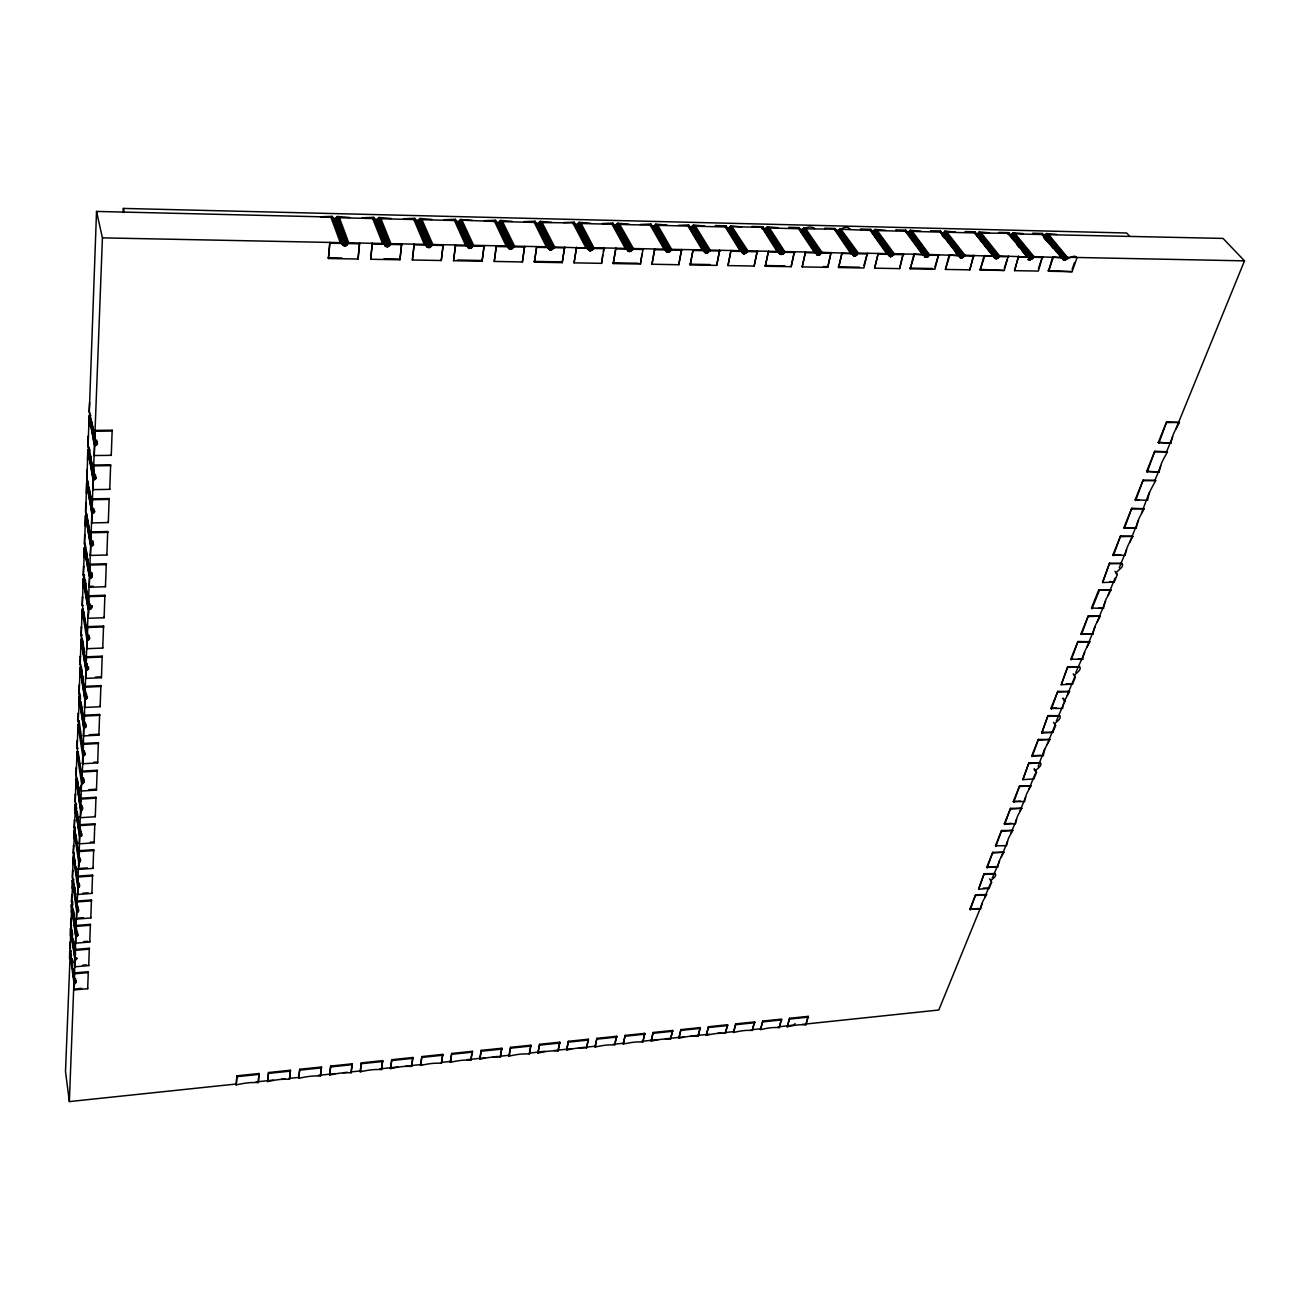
<?xml version="1.0" encoding="UTF-8"?>
<svg xmlns="http://www.w3.org/2000/svg" width="1310" height="1310" viewBox="0 0 1310 1310"><rect width="100%" height="100%" fill="white"/><g stroke="black" fill="none" stroke-linecap="round" stroke-linejoin="round"><path stroke-width="1.5" d="M472.337 220.44L460.547 219.441L472.877 246.051L469.832 248.441L467.719 247.181L455.307 219.31L444.123 219.752M512.243 221.39L500.567 220.407L513.52 246.869L510.474 249.244L508.411 247.983L495.393 220.276L484.356 220.719M492.707 1056.99L498.177 1056.417M281.519 1079.244L285.4 1078.834M71.28 951.044L69.676 951.617L69.561 959.035M74.637 983.302C79.222 980.715 69.839 978.03 74.293 972.921L88.278 971.709L87.688 988.722L73.786 989.967L74.637 983.302L69.79 948.62L70.019 942.021L70.134 942.872M71.657 928.053L70.511 928.348L70.396 935.897M71.919 906.258L70.773 925.335L75.538 960.017L77.29 958.396L75.047 957.053L70.625 925.286L70.871 918.556L70.986 919.423M72.525 904.326L71.362 904.621L71.248 912.3M72.803 882.088L71.641 901.526L76.455 936.257L78.223 934.62L75.964 933.244L71.477 901.509L71.722 894.632L71.853 895.5M73.884 879.845L72.246 880.418L72.115 888.229M77.175 901.935L91.569 900.838L91.438 899.954L77.044 901.051C72.377 906.356 82.137 909.304 77.388 912.038L72.361 877.241L72.607 870.249L72.738 871.101M73.737 855.643L73 863.683M78.338 887.312C83.136 884.528 73.262 881.499 77.994 876.128L92.535 875.064L91.896 893.42L77.454 894.517L78.338 887.312L73.245 852.499L73.507 845.359L73.622 846.211M75.227 830.262L74.031 830.573L73.9 838.662M79.108 851.565L93.796 850.55L93.665 849.666L78.977 850.681C74.162 856.118 84.167 859.262 79.304 862.078L74.162 827.265L74.424 819.962L74.539 820.83M76.651 804.274L74.965 804.88L74.817 813.117M75.079 801.507L75.358 794.057L75.489 794.924M76.537 778.566L75.767 787.048M81.318 810.055C86.296 807.107 76.029 803.767 80.974 798.199L95.974 797.266L95.286 816.736L80.401 817.702L81.318 810.055L76.029 775.209L76.308 767.611L76.438 768.479M78.092 751.596L76.864 751.891L76.733 760.439M79.091 724.266L77.863 724.561L77.699 733.273M80.63 696.036L78.862 696.658L78.698 705.517M81.678 667.527L79.894 668.149L79.73 677.188M85.396 687.193L101.05 686.489L100.903 685.621L85.265 686.325L85.085 695.495L87.557 697.264L85.592 699.163L80.025 664.399L80.319 656.146L80.45 656.981M81.597 638.936L80.778 648.237M86.935 663.564L87.868 669.688L86.722 669.918L81.073 635.186L81.384 626.753L81.515 627.588M83.3 608.953L82.006 609.265L81.842 618.648M84.397 578.529L83.103 578.84L82.939 588.403M89.064 609.428L91.078 607.431L88.54 605.498L88.72 595.772L104.898 595.264L104.096 617.747L88.048 618.304L89.064 609.428L83.251 574.828L83.562 566.002L83.709 566.837M90.914 577.939L92.306 576.122L89.735 574.124L89.931 564.201L106.29 563.758L105.455 586.733L89.244 587.24L89.588 578.25L90.914 577.939L85.543 547.416L84.233 547.727L84.053 557.487M87.262 515.256L85.363 515.911L85.183 525.883M88.458 482.719L86.542 483.374L86.362 493.542M92.224 509.197L92.437 498.848L109.156 498.553L108.304 522.559L91.7 522.919L92.06 513.504L94.86 511.293L92.224 509.197L86.689 479.083L87.033 469.635L87.18 470.454M89.669 449.412L87.737 450.067L87.557 460.449M93.518 475.579L93.731 465.017L110.646 464.788L109.762 489.35L92.977 489.629L93.354 480L96.17 477.741L93.518 475.579L87.901 445.678L88.245 436.017L88.409 436.836M90.93 415.319L88.965 415.99L88.769 426.585M94.844 441.159L95.057 430.368L112.169 430.22L111.268 455.34L94.287 455.536L94.664 445.678L97.529 443.386L94.844 441.159L89.129 411.504L89.637 402.416M78.043 887.345L76.799 907.208L77.732 907.208L76.799 907.208L72.508 877.241L73.229 857.477L74.146 857.329L73.229 857.477M74.031 830.573L78.698 862.176L77.748 882.4L73.409 852.482L74.605 832.259M75.538 806.583L74.31 827.216L78.731 857.084L79.664 857.117M80.221 827.936L81.384 835.993L80.303 836.337L75.243 801.442L75.996 780.449L76.962 780.301M76.864 751.891L81.547 783.38L80.729 804.88L76.193 775.143L76.962 753.692L77.929 753.545L76.962 753.692M81.859 779.777L82.022 771.115L97.169 770.247L96.465 790.094L81.416 791.011C75.603 786.802 89.195 780.629 81.859 779.777L77.159 748.272L77.961 726.379M81.76 777.943L83.414 755.788L78.158 720.86L79.452 698.443M80.188 664.236L81.04 640.901L82.055 640.754L81.04 640.901L85.887 670.18L84.986 693.612L85.985 693.661L84.986 693.612L80.696 664.236M82.104 611.148L83.136 611.017L82.104 611.148L81.253 635.006L86.1 664.252L87.131 664.301L86.1 664.252L87.017 640.295L82.006 609.265M85.478 517.859L84.561 543.355L89.637 572.159L90.619 546.532L86.002 517.827M86.656 485.339L85.707 511.424L90.865 540.048L91.864 513.831L87.18 485.306M89.637 417.972L94.451 446.055L93.403 473.549L88.097 445.318L89.08 418.005L90.177 417.874M96.072 445.351L89.326 411.094L96.531 211.434L330.84 217.034L340.502 243.152M524.115 221.668L534.988 221.226L548.906 249.293L550.609 250.03L553.655 247.672L540.097 221.357L551.641 222.34M235.8 1084.058L69.364 1101.579L73.884 983.335M75.882 931.508L76.799 931.525L75.882 931.508L76.619 912.104L77.994 911.809L73.262 879.239M79.713 831.244L80.663 831.277L79.713 831.244L80.516 810.202L76.488 780.383M87.262 634.236L88.196 609.74L83.201 580.739L82.334 605.122L87.361 636.169L89.882 638.035L87.213 640.099L86.886 648.696L102.753 648.057L103.539 626.049L87.541 626.639L87.361 636.169M89.391 578.496L88.425 603.55L83.431 574.582L84.331 549.66L89.915 578.463M88.392 452.032L93.141 480.344L92.126 507.183L86.886 478.74L87.852 452.065L88.933 451.934M94.729 439.096L102.426 237.863L96.531 211.434M75.047 957.053L75.194 949.439L89.309 948.26L88.72 965.601L74.686 966.813L74.932 960.115L70.511 928.348M75.964 933.244L76.111 925.482L90.374 924.336L89.751 942.021L75.587 943.184L75.849 936.372L71.362 904.621M91.438 899.954L90.816 917.966L76.504 919.096L76.782 912.137L72.246 880.418M93.665 849.666L93.01 868.383L78.42 869.431L79.484 862.046L78.534 862.193M79.206 857.084L79.517 836.468C86.231 834.601 74.899 829.738 79.959 824.71L94.811 823.744L94.14 842.821L79.402 843.82L79.681 836.435L74.965 804.88M83.414 755.788C88.507 752.742 77.961 749.173 83.07 743.458L98.381 742.639L97.677 762.895L82.465 763.763L82.776 755.886L77.863 724.561M79.419 685.752L79.288 684.901L78.993 692.99L84.495 727.787C89.653 724.676 78.96 720.991 84.151 715.194L99.626 714.441L98.905 735.123L83.529 735.925L83.84 727.869L78.862 696.658M100.903 685.621L100.149 706.729L84.626 707.482L84.937 699.262L79.894 668.149M86.394 663.892C85.117 674.732 92.273 666.79 86.214 666.151L86.394 656.818L102.196 656.163L101.443 677.712L85.739 678.4L86.067 670L80.942 639.034M90.816 546.254L93.567 544.076L90.963 542.045L91.176 531.909L107.698 531.533L106.863 555.014L90.456 555.44L90.816 546.254L85.363 515.911M534.988 221.226L548.906 249.293M123.173 212.498L123.353 208.421L1126.698 233L1129.367 235.98M761.814 228.726L761.863 227.367L732.421 226.663L732.077 227.58M573.059 223.797L573.109 222.847L541.718 222.585M590.564 223.273L579.135 222.291L593.283 248.458L590.253 250.816L588.272 249.571L574.091 222.176L563.365 222.618M372.466 218.541L339.126 217.738M586.34 248.556L573.043 223.322M574.091 222.176L588.272 249.571M382.782 244.004L372.482 218.033M343.253 1072.743L347.314 1072.301M629.029 224.19L617.714 223.224L614.734 225.516L612.72 223.093L602.158 223.535M413.583 219.523L380.653 218.737M424.522 244.839L413.616 219.032M579.184 1047.885L596.181 1046.101M667.019 225.091L655.819 224.141L671.113 250.03L668.084 252.339L666.479 251.618L650.89 224.026L640.475 224.469M454.193 220.489L421.673 219.703M465.738 245.658L454.226 219.998M704.551 225.991L693.481 225.042L690.517 227.318L688.601 224.927L678.318 225.369M494.296 221.439L462.299 220.195L462.004 221.161M688.601 224.927L704.715 252.371L707.596 252.797L709.316 250.783L693.481 225.042M506.446 246.477L494.345 220.964M741.394 251.405L725.871 225.828L715.293 225.566L715.735 226.27M533.923 222.389L502.188 221.636M725.871 225.828L742.475 253.108L744.047 253.829L747.06 251.536L730.685 225.942L741.657 226.892M236.946 1075.821L236.209 1084.893C244.708 1083.043 249.784 1082.289 258.25 1082.568L259.069 1073.512L236.946 1075.821L236.209 1084.893M328.433 258.512L329.858 242.432L328.433 258.512L358.056 259.036L359.611 243.038M546.63 247.279L533.972 221.914M761.765 228.284L761.863 227.367L777.632 252.371L777.747 251.454L747.912 250.849L732.274 227.121M778.304 227.76L767.447 226.827L764.5 229.07L762.698 226.712L752.251 226.466L752.693 227.154M762.698 226.712L779.794 253.845L782.61 254.271L784.346 252.29L767.447 226.827M259.069 1073.512L258.25 1082.568M359.382 244.937L358.056 259.036M690.943 1036.112L709.414 1034.179M268.501 1072.53L267.649 1081.569C276.099 1079.735 281.11 1078.981 289.494 1079.276L290.394 1070.254L268.501 1072.53L267.649 1081.569M370.681 259.265L372.286 243.283L370.681 259.265L399.927 259.773L401.662 243.889L399.927 259.773M586.323 248.081L554.67 246.968L541.832 222.094M789.226 228.022L788.751 227.334L799.084 227.58L799.1 228.742M611.704 224.256L580.756 223.502M289.494 1079.276L290.394 1070.254M721.679 1032.886L718.338 1032.738M625.541 248.867L611.77 223.781M298.615 1077.442L299.744 1069.271L321.441 1067.011L320.442 1076.001C312.124 1075.707 307.179 1076.476 298.795 1078.294L298.615 1077.442L289.15 1078.425M298.795 1078.294L299.744 1069.271M412.388 260.002L414.173 244.135L412.388 260.002L441.274 260.51L443.173 244.724L441.274 260.51M649.907 225.156L619.319 224.436M850.976 253.845L834.29 229.103L805.372 228.873M321.441 1067.011L320.442 1076.001M664.268 249.637L649.973 224.681M871.199 231.297L870.61 229.315L860.506 229.07L861.014 229.741M330.693 1066.062L329.661 1075.035C337.996 1073.234 342.86 1072.464 351.096 1072.775L352.194 1063.818L330.693 1066.062L329.661 1075.035M453.571 260.723L455.52 244.97L453.571 260.723L482.096 261.23L484.16 245.543M687.652 226.057L657.423 225.336M352.194 1063.818L351.096 1072.775M482.096 261.23L483.865 247.41M905.93 231.755L907.961 232.394L910.286 230.265L929.117 255.188L927.955 256.776L925.073 257.071L905.75 230.151L895.762 229.921L896.269 230.593M702.52 250.406L687.717 225.598M361.363 1062.869L360.234 1071.809C368.503 1070.024 373.317 1069.255 381.472 1069.566L382.667 1060.641L361.363 1062.869L360.234 1071.809M494.247 261.443L496.359 245.789L494.247 261.443L522.412 261.951L524.639 246.362M724.938 226.957L695.07 226.237M382.667 1060.641L381.472 1069.566M524.311 248.212L522.412 261.951M940.646 232.59L940.482 230.986L930.624 230.756L931.132 231.428M740.314 251.176L725.019 226.483M391.755 1059.692L390.544 1068.616C398.748 1066.848 403.496 1066.078 411.586 1066.389L412.863 1057.497L391.755 1059.692L390.544 1068.616M534.414 262.164L536.691 246.607L534.414 262.164L562.236 262.655L564.61 247.164L562.236 262.655M941.006 232.951L943.249 233L944.969 231.1L964.258 255.892L961.278 258.103L959.706 255.794L949.193 254.91L945.411 269.434L969.793 269.86L973.658 255.401L969.793 269.86M965.601 232.247L965.077 231.575L974.82 231.821L978.406 237.028M412.863 1057.497L411.586 1066.389M348.918 243.316L339.208 217.247M421.869 1056.564L420.559 1065.456C428.714 1063.704 433.397 1062.918 441.404 1063.245L442.78 1054.386L421.869 1056.564L420.559 1065.456M574.075 262.851L576.515 247.394L574.075 262.851L601.568 263.343L604.09 247.95L603.353 251.618M798.199 228.71L769.035 228.006M975.311 233.769L977.538 233.819L979.258 231.919L998.99 256.58L998.318 257.693L996.615 258.709L994.634 258.086L994.503 256.498L974.82 231.821M1007.963 234.146L1008.127 233.278L980.813 233.065M999.677 233.065L999.137 232.394L1008.765 232.64L1008.7 233.737M442.78 1054.386L441.404 1063.245M602.633 255.286L601.568 263.343M814.558 252.666L798.281 228.251M391.101 244.168L380.752 218.246M451.704 1053.453L450.296 1062.312C458.402 1060.576 463.019 1059.79 470.961 1060.134L472.419 1051.291L451.704 1053.453L450.296 1062.312M613.26 263.556L615.847 248.196L613.26 263.556L640.41 264.031L643.095 248.736M1008.765 232.64L1028.89 257.186L1029.005 258.774L1030.954 259.38L1032.657 258.381L1033.328 257.268L1013.154 232.738L1011.435 234.621L1009.24 234.572M1042.449 235.014L1042.334 233.442L1032.804 233.213L1033.361 233.884M471.06 1057.71L472.419 1051.291M641.933 254.206L640.41 264.031M851.009 253.387L821.976 252.339L805.519 228.415M481.261 1050.374L479.787 1059.2C487.828 1057.481 492.38 1056.695 500.256 1057.039L501.796 1048.246L481.261 1050.374L479.787 1059.2M651.971 264.243L654.689 248.982L651.971 264.243L678.776 264.718L681.609 249.522L678.776 264.718M869.758 230.413L841.429 229.283L841.069 230.183M1062.869 257.857C1062.263 264.718 1075.035 251.618 1076.869 258.135L1072.088 271.678L1048.524 271.252L1052.65 256.989L1062.869 257.857L1042.334 233.442M462.184 220.669L473.843 245.822M887.05 254.107L869.856 229.954M501.796 1048.246L500.256 1057.039M510.556 1047.329L509 1056.122C516.992 1054.419 521.478 1053.633 529.289 1053.977L530.91 1045.216L510.556 1047.329L509 1056.122M690.206 264.915L693.072 249.752L690.206 264.915L716.701 265.39L719.665 250.275L716.701 265.39M904.932 231.248L876.767 230.576M922.649 254.828L905.03 230.806M530.91 1045.216L529.289 1053.977M939.679 232.083L911.842 231.411M539.589 1044.299L537.935 1053.076C545.877 1051.39 550.315 1050.587 558.06 1050.947L559.763 1042.203L539.589 1044.299L537.935 1053.076M727.983 265.586L730.996 250.505L727.983 265.586L754.151 266.045L757.262 251.045L754.151 266.045M559.763 1042.203L558.06 1050.947M568.36 1041.303L566.64 1050.047C574.517 1048.377 578.889 1047.574 586.569 1047.951L588.354 1039.223L568.36 1041.303L566.64 1050.047M765.302 266.241L768.446 251.258L765.302 266.241L791.158 266.7L794.4 251.782M974.051 232.902L946.524 232.247M320.344 216.789L332.036 216.346L334.476 218.885L337.472 216.477L349.655 217.493M992.62 256.236L964.946 255.221L946.688 231.804M588.354 1039.223L586.569 1047.951M793.942 253.567L791.158 266.7M332.052 216.985L342.516 244.692L345.496 245.92L347.821 243.545L337.472 216.477M1008.012 233.72L1030.299 259.855L1017.231 244.02M596.885 1038.339L595.067 1047.05C602.911 1045.396 607.218 1044.594 614.816 1044.971L616.683 1036.275L596.885 1038.339L595.067 1047.05M802.178 266.896L805.47 252.011L802.178 266.896L827.74 267.355L831.113 252.519M594.134 248.245L580.87 223.027M362.133 217.787L373.645 217.345L376.019 219.867L379.016 217.476L391.051 218.492M1027.007 256.924L999.645 255.925L980.977 232.623M615.078 1042.187L616.683 1036.275M827.74 267.355L830.622 254.287M1041.597 234.523L1014.71 233.868M373.645 217.345L384.78 245.527L387.711 246.755L390.036 244.397L379.016 217.476M390.92 244.659L391.199 243.676L424.555 244.348M625.148 1035.408L623.249 1044.07C631.043 1042.433 635.301 1041.63 642.833 1042.007L644.782 1033.361L625.148 1035.408L623.249 1044.07M838.629 267.535L842.035 252.748L838.629 267.535L863.879 267.993L867.384 253.256L863.879 265.521M403.382 218.786L414.73 218.328L417.038 220.833L420.035 218.459L431.956 219.458M1060.985 257.595L1033.95 256.613L1014.89 233.426M644.782 1033.361L642.833 1042.007M653.15 1032.476L651.185 1041.122C658.93 1039.501 663.122 1038.699 670.589 1039.076L672.62 1030.462L653.15 1032.476L651.185 1041.122M414.91 219.556L426.52 246.362L429.385 247.574L431.727 245.232L420.035 218.459M874.638 268.173L878.175 253.469L874.638 268.173L899.593 268.615L903.229 253.976M671.883 249.801L657.554 224.878M455.471 220.538L458.254 221.734L460.547 219.441M672.62 1030.462L670.589 1039.076M902.705 255.712L899.593 268.615M680.922 1029.594L678.875 1038.208C686.571 1036.587 690.714 1035.784 698.115 1036.177L700.211 1027.58L680.922 1029.594L678.875 1038.208M938.648 254.697L934.898 269.238L910.237 268.812L913.889 254.189L924.516 255.09L925.073 257.071M910.237 268.812L914.413 254.893M495.54 221.488L498.258 222.684L500.567 220.407M700.211 1027.58L698.115 1036.177M934.898 266.814L938.107 256.416M708.448 1026.729L706.319 1035.309C713.966 1033.721 718.044 1032.902 725.396 1033.312L727.558 1024.731L708.448 1026.729L706.319 1035.309M945.411 269.434L949.734 255.597M535.119 222.438L537.788 223.617L540.097 221.357M727.558 1024.731L725.396 1033.312M735.729 1023.88L733.534 1032.444C741.133 1030.855 745.161 1030.037 752.431 1030.446L754.675 1021.915L735.729 1023.88L733.534 1032.444M1008.258 256.089L1004.279 270.466L980.175 270.04L984.072 255.597L994.503 256.498M980.175 270.04L984.629 256.302M785.017 252.06L769.183 227.547M574.517 223.863L576.826 224.534L579.135 222.291M752.742 1027.728L754.675 1021.915M1004.295 268.075L1007.128 259.511M762.764 1021.079L760.504 1029.594C768.053 1028.022 772.032 1027.204 779.253 1027.629L781.562 1019.115L762.764 1021.079L760.504 1029.594M1014.546 270.662L1018.558 256.302L1014.546 270.662L1038.371 271.072L1042.465 256.776L1038.388 268.681M544.96 1051.242L529.486 1053.125M593.954 248.703L594.265 247.754L625.607 248.392M841.282 229.725L858.345 253.076L887.148 253.649M780.891 1021.047L779.253 1027.629M789.57 1018.279L787.245 1026.778C794.761 1025.222 798.674 1024.404 805.83 1024.829L808.204 1016.347L789.57 1018.279L787.245 1026.778M1048.524 271.252L1053.224 257.677M616.257 248.916L627.375 249.146L629.406 251.585L632.435 249.244L617.714 223.224M808.204 1016.347L805.83 1024.829M1072.104 269.303L1074.495 262.54M651.267 225.697L653.51 226.352L655.819 224.141M929.658 254.959L912.006 230.969M726.591 227.858L728.999 227.924L730.685 225.942M784.805 252.519L785.165 251.602L814.656 252.191M803.783 227.694L821.19 253.026L819.454 254.992L817.063 254.959L799.739 229.594C804.52 229.528 807.959 225.156 814.067 227.94L814.542 228.628M969.76 909.287L975.622 894.763L986.61 894.583C982.926 901.1 981.714 902.524 980.682 909.091L969.76 909.287L978.521 908.501M991.621 882.334C987.593 880.549 998.089 877.209 995.191 873.573L984.137 873.704L978.586 889.228L989.165 888.327L991.621 882.334L989.607 878.781M992.783 852.302L986.708 867.318L997.794 867.187C998.875 860.424 1000.152 858.869 1003.935 852.188L992.783 852.302L987.134 868.072M1001.577 830.507L995.404 845.801L1006.571 845.687C1007.685 838.826 1008.978 837.205 1012.81 830.425L1001.577 830.507L995.829 846.538M1004.246 823.892L1010.534 808.335L1021.849 808.286C1017.985 815.148 1016.642 816.85 1015.512 823.826L1004.246 823.892L1011.467 823.351M1013.252 801.605L1019.655 785.771L1031.052 785.754C1027.122 792.714 1025.763 794.499 1024.6 801.573L1013.252 801.605L1020.523 801.081M1036.521 772.392C1032.395 770.28 1043.448 766.808 1040.418 762.813L1028.923 762.797L1022.864 779.663L1033.852 778.91L1036.521 772.392L1034.474 769.085M1031.74 755.837L1038.371 739.413L1049.949 739.479C1045.92 746.618 1044.496 748.567 1043.268 755.854L1031.74 755.837L1040.959 755.248M1055.614 725.609C1051.455 723.366 1062.754 719.845 1059.659 715.702L1047.984 715.604L1041.712 733.06L1052.847 732.388L1055.614 725.609L1053.502 722.334M1050.915 708.383L1057.792 691.352L1069.549 691.483C1065.62 699.131 1063.72 700.67 1062.606 708.481L1050.915 708.383L1056.515 708.071M1075.412 677.123C1071.22 674.732 1082.764 671.129 1079.62 666.823L1067.765 666.659L1061.247 684.737L1072.546 684.131L1075.412 677.123L1073.234 673.848M1077.917 641.507L1070.794 659.159L1082.682 659.339C1083.861 651.283 1085.826 649.563 1089.871 641.703L1077.917 641.507L1071.285 659.896M1081.012 633.86L1088.283 615.864L1100.334 616.109C1096.224 624.084 1094.21 625.902 1092.998 634.073L1081.012 633.86L1092.998 634.073M1098.828 589.729L1091.427 608.069L1103.511 608.348C1104.772 600.029 1106.803 598.113 1110.978 590.024L1098.828 589.729L1110.978 590.024M1117.299 574.533C1112.436 572.29 1125.863 567.541 1121.835 563.447L1109.586 563.103L1102.562 582.524L1114.221 582.115L1117.299 574.533L1114.974 571.324M1112.861 555.014L1120.558 535.954L1132.904 536.347C1128.598 544.665 1126.485 546.794 1125.143 555.375L1112.861 555.014L1120.689 554.769M1123.882 527.701L1131.742 508.28L1144.187 508.706C1139.815 517.155 1137.669 519.399 1136.261 528.11L1123.882 527.701L1136.261 528.11M1135.131 499.863L1143.139 480.033L1155.698 480.524C1151.244 489.105 1149.066 491.463 1147.609 500.322L1135.131 499.863L1139.111 499.781M1146.61 471.453L1154.781 451.246L1167.439 451.786C1162.903 460.481 1160.693 462.954 1159.186 471.96L1146.61 471.453L1159.186 471.96M1158.302 442.485L1166.637 421.853L1179.409 422.459C1174.808 431.285 1172.565 433.888 1171.009 443.042L1158.302 442.485L1171.009 443.042M970.17 910.024L975.622 894.763M978.586 889.228L984.137 873.704M1004.688 824.645L1010.534 808.335M1013.694 802.342L1019.655 785.771M1022.864 779.663L1028.923 762.797M1032.198 756.574L1038.371 739.413M1041.712 733.06L1047.984 715.604M1051.39 709.119L1057.792 691.352M1061.247 684.737L1067.765 666.659M1081.503 634.58L1088.283 615.864M1091.934 608.806L1099.352 590.45M1102.562 582.524L1109.586 563.103M1113.385 555.735L1120.558 535.954M1124.422 528.421L1131.742 508.28M1135.672 500.567L1143.139 480.033M1147.167 472.157L1154.781 451.246M1158.875 443.189L1166.637 421.853M1048.213 234.67L1223.049 238.42L1244.5 260.854L1175.823 429.14M982.385 903.196L938.795 1010.01L802.178 1024.404M984.776 897.317L990.18 884.086M999.546 861.112L992.26 878.158M1001.298 856.822L1007.652 841.249M1010.862 833.406L1016.609 819.323M1019.868 811.332L1025.714 796.988M1029.038 788.866L1035.146 773.883M1038.191 766.416L1044.496 749.255M1047.099 744.62L1054.796 725.724M1063.884 703.454L1056.368 720.991M1067.208 695.332L1074.577 677.254M1075.821 672.423L1084.745 652.347M1086.792 647.304L1095.094 626.966M1097.19 621.841L1105.656 601.11M1107.785 595.886L1114.974 578.283M1119.264 567.754L1126.682 549.578M1129.58 542.455L1138.537 520.496M1141.518 513.225L1149.214 492.494M1155.109 479.902L1160.84 465.852M1166.833 451.148L1172.696 436.819M839.694 228.562L857.591 253.747L856.445 255.368L853.498 255.663L835.059 229.594C839.219 232.852 844.033 223.944 849.862 228.808L850.354 229.496M1067.683 257.743L1048.393 234.244M871.69 231.526L875.195 229.414L885.74 230.331M878.683 254.173L888.917 254.386L890.571 256.711L893.567 254.468L875.195 229.414M793.663 1025.059L778.042 1026.942M1063.753 260.035L1043.218 235.603L1046.674 233.54L1056.712 234.441M91.438 608.429L92.24 605.728L91.078 608.741M794.253 1024.305L795.121 1023.667M81.482 810.038L80.516 810.202L81.957 809.908M86.902 670.032L85.887 670.18L87.393 669.885M88.065 640.148L87.017 640.295L88.556 640M77.552 911.956L76.619 912.104M75.702 959.903L74.785 960.05L74.523 978.685M80.467 836.304L79.517 836.468L75.063 806.649M83.578 755.837L83.087 755.919M80.991 669.868L79.992 670L79.157 692.843L83.889 722.318L84.872 722.367M70.216 953.238L65.5 1071.531L69.364 1101.579M75.243 960.001L70.609 930.034L71.51 929.887L70.609 930.034L70.38 948.653M1030.299 259.855L1027.826 259.462L1029.84 259.937M256.007 1081.929L273.348 1080.095M318.199 1075.379L335.229 1073.578M351.375 1071.875L361.527 1070.81M379.736 1068.894L397.847 1066.979M405.723 1066.16L421.804 1064.457M441.65 1062.377L451.524 1061.329M467.031 1059.692L485.027 1057.809M500.469 1056.171L510.163 1055.156M554.195 1050.522L571.7 1048.671M613.113 1044.316L624.346 1043.137M641.622 1041.319L657.833 1039.6M665.382 1038.814L683.722 1036.881M724.201 1032.624L734.058 1031.576M751.236 1029.775L761.012 1028.743M237.126 1076.673L259.249 1074.364M268.681 1073.381L290.591 1071.105M299.941 1070.123L321.638 1067.863M330.906 1066.897L352.406 1064.653M361.576 1063.704L382.897 1061.477M391.985 1060.527L413.092 1058.333M422.098 1057.399L443.026 1055.205M451.95 1054.288L472.664 1052.126M481.507 1051.193L502.058 1049.064M510.818 1048.147L531.172 1046.019M539.867 1045.118L560.041 1043.006M568.638 1042.121L588.632 1040.025M597.163 1039.141L616.977 1037.078M625.443 1036.194L645.077 1034.147M653.461 1033.279L672.931 1031.248M681.233 1030.38L700.523 1028.366M708.759 1027.515L727.885 1025.517M736.056 1024.666L755.018 1022.684M763.108 1021.849L781.906 1019.884M789.914 1019.049L808.548 1017.1M80.483 669.95L84.757 699.393L84.38 722.318M75.653 988.903L81.613 988.379M74.408 973.805L88.409 972.593L88.278 971.709M976.048 895.5L986.61 894.583M82.579 965.224L86.575 964.88M983.45 888.033L989.165 888.327M75.309 950.323L89.44 949.144L89.309 948.26M984.547 874.458L995.191 873.573M83.562 941.628L87.606 941.301M988.493 867.187L995.6 866.598M76.226 926.366L90.505 925.22L90.374 924.336M993.209 853.039L1003.935 852.188M78.174 918.064L83.529 917.639M1002.019 831.244L1012.81 830.425M82.743 893.224L88.163 892.814M80.106 868.415L87.41 867.891M78.125 877.012L92.683 875.948L92.535 875.064M1010.976 809.072L1021.849 808.286M90.324 842.199L94.009 841.937L94.14 842.821M1020.097 786.508L1031.052 785.754M80.09 825.595L94.942 824.612L94.811 823.744M1029.382 763.533L1040.418 762.813M81.105 799.067L96.121 798.15L95.974 797.266M1038.83 740.15L1049.949 739.479M88.802 789.684L96.334 789.226L96.465 790.094M1043.104 732.208L1052.847 732.388M93.731 762.24L97.529 762.027L97.677 762.895M82.153 771.999L97.317 771.115L97.169 770.247M1048.458 716.341L1059.659 715.702M83.218 744.342L98.528 743.507L98.381 742.639M1058.267 692.089L1069.549 691.483M89.162 734.746L98.758 734.239L98.905 735.123M1066.406 683.705L1072.546 684.131M84.298 716.079L99.773 715.309L99.626 714.441M1068.256 667.396L1079.62 666.823M1078.392 658.799L1082.682 659.339M1078.425 642.227L1089.871 641.703M95.401 677.106L101.296 676.844L101.443 677.712M1099.139 607.774L1103.511 608.348M86.542 657.669L102.36 657.03L102.196 656.163M1088.79 616.584L1100.334 616.109M87.688 627.49L103.686 626.917L103.539 626.049M1109.816 581.525L1114.221 582.115M88.883 596.639L105.046 596.115L104.898 595.264M1110.11 563.824L1121.835 563.447M71.641 901.526L72.541 901.542L71.477 901.509M93.141 586.258L89.08 586.372L89.244 587.24M90.079 565.052L106.438 564.61L106.29 563.758M1121.082 536.674L1132.904 536.347M91.323 532.761L107.862 532.384L107.698 531.533M1132.282 508.984L1144.187 508.706M73.409 852.482L75.456 863.356M92.601 499.7L109.32 499.388L109.156 498.553M1143.696 480.754L1155.698 480.524M75.243 827.249L74.162 827.265M75.243 801.442L76.75 808.516M93.894 465.852L110.81 465.623M1155.338 451.95L1167.439 451.786M95.221 431.186L112.349 431.055L112.169 430.22M1167.21 422.557L1179.409 422.459M77.159 748.272L78.125 748.321L76.995 748.37L77.274 740.625L77.405 741.476M83.3 750.433L83.66 728L78.96 698.492M78.158 720.86L79.124 720.893L77.978 720.975L78.272 713.049L78.404 713.901M70.625 925.286L71.673 925.335M81.76 635.006L82.252 635.055M328.155 257.743L341.976 257.988M384.026 258.741L399.615 259.02M457.305 260.051L481.752 260.477M534.038 261.41L561.859 261.902M612.867 262.819L638.052 263.261M689.78 264.194L710.135 264.555M764.843 265.521L784.723 265.881M823.319 266.569L827.249 266.634M838.138 266.831L859.491 267.207M909.713 268.108L932.474 268.517M979.634 269.352L1004.279 270.466M1047.967 270.564L1072.088 271.678M102.426 237.863L340.518 242.645M349.017 242.825L382.798 243.496M465.77 245.166L432.84 244.511L421.771 219.228M473.958 245.33L506.479 245.985M546.679 246.804L514.568 246.149L502.303 221.144M664.334 249.162L633.385 248.54L619.45 223.961M672.03 249.326L702.602 249.932M740.396 250.701L710.2 250.095L695.217 225.778M922.748 254.369L894.304 253.796L876.93 230.134M929.822 254.517L957.839 255.532L955.416 252.404M1067.863 257.284L1244.5 260.854M330.136 243.202L342.287 243.447L342.516 244.692M347.821 243.545L359.906 243.791M372.58 244.053L384.583 244.282M390.036 244.397L401.973 244.643M414.484 244.888L426.323 245.117L426.52 246.362M431.727 245.232L443.5 245.461M455.864 245.707L467.555 245.952L467.719 247.181M472.877 246.051L484.503 246.28M496.719 246.526L508.264 246.755L508.411 247.983M513.52 246.869L524.999 247.099M537.051 247.344L548.464 247.574M553.655 247.672L565.003 247.901M576.891 248.13L588.157 248.36M593.283 248.458L604.5 248.687M632.435 249.244L643.505 249.473M655.115 249.702L666.102 249.915L666.479 251.618M671.113 250.03L682.051 250.243M693.514 250.472L704.371 250.685M709.316 250.783L720.107 250.996M731.438 251.225L742.164 251.438M747.06 251.536L757.72 251.749M768.921 251.978L779.515 252.191M784.346 252.29L794.892 252.502M805.945 252.715L816.425 252.928L817.063 254.959M821.19 253.026L831.604 253.239M842.526 253.452L852.875 253.665L853.498 255.663M857.591 253.747L867.891 253.96M893.567 254.468L903.736 254.68M929.117 255.188L939.172 255.385M964.258 255.892L974.198 256.089M998.99 256.58L1008.815 256.776M1019.131 256.989L1028.89 257.186M1033.328 257.268L1043.038 257.464M83.955 574.599L89.211 605.548M73.245 852.499L74.326 852.499M910.286 230.265L920.717 231.182M944.969 231.1L955.301 232.001M979.258 231.919L989.492 232.82M1013.154 232.738L1023.29 233.638M83.251 574.828L84.528 575.057M86.689 479.083L89.604 491.184M72.623 901.624L72.656 905.505M79.206 721.155L84.02 755.575M83.414 605.564L82.153 605.351L82.465 596.721L82.595 597.557M1046.674 233.54L1067.257 257.955M1046.412 234.113L1066.995 258.529M1046.002 234.637L1066.586 259.052M1045.511 235.079L1066.078 259.495M1044.938 235.423L1065.505 259.839M1044.348 235.62L1064.899 260.051M1042.22 234.015L1064.293 260.117M1041.728 234.081L1063.311 259.806M1044.185 237.601L1053.24 248.36M1044.119 238.027L1046.706 241.106M1012.892 233.311L1033.05 257.841M1012.499 233.835L1032.657 258.381M1011.991 234.277L1032.149 258.823M1011.435 234.621L1031.56 259.183M1010.829 234.834L1030.954 259.38M1010.239 234.899L1030.348 259.445M1010.943 236.34L1014.726 240.942M1016.871 244.544L1019.409 247.639M1021.947 250.734L1025.73 255.368M978.996 232.492L998.728 257.169M978.603 233.033L998.318 257.693M978.112 233.475L997.811 258.152M977.538 233.819L997.237 258.496M976.933 234.031L996.615 258.709M976.327 234.097L996.009 258.774M980.862 240.107L994.388 257.071M974.771 232.934L995.453 258.692M974.165 232.46L994.634 258.086M944.706 231.673L963.996 256.465M944.313 232.214L963.603 257.006M943.822 232.656L963.096 257.464M943.249 233L962.506 257.808M942.643 233.213L961.884 258.037M940.482 230.986L961.278 258.103M940.383 231.575L959.608 256.383M942.676 234.736L960.705 258.005M939.794 231.641L960.23 257.775M942.103 235.21L944.526 238.338M910.024 230.838L928.856 255.777M909.648 231.379L928.462 256.318M909.14 231.837L927.955 256.776M908.567 232.181L927.365 257.12M907.961 232.394L926.743 257.333M905.75 230.151L926.137 257.399M905.652 230.74L925.564 257.317M874.949 230.003L893.305 255.057M874.572 230.544L892.912 255.614M874.065 231.002L892.405 256.072M873.492 231.346L891.815 256.433M872.869 231.559L891.193 256.645M870.61 229.315L890.571 256.711M870.511 229.889L889.998 256.613M871.74 232.017L889.49 256.383M839.464 229.152L857.346 254.353M839.071 229.692L856.953 254.893M838.58 230.151L856.445 255.368M837.991 230.511L855.856 255.712M837.368 230.724L855.217 255.941M854.595 256.007L835.059 228.448L824.841 228.202L825.333 228.89M834.978 229.037L854.005 255.909M803.554 228.284L820.944 253.616M803.177 228.841L820.551 254.173M802.67 229.299L820.044 254.648M802.097 229.659L819.454 254.992M801.458 229.872L818.816 255.221M799.084 227.58L818.177 255.286M800.099 229.758L817.587 255.188M767.218 227.416L784.1 252.879M766.841 227.973L783.724 253.436M766.35 228.431L783.216 253.911M765.76 228.791L782.61 254.271M765.138 229.004L781.972 254.5M764.5 229.07L781.333 254.566M763.894 228.972L780.727 254.468M762.633 227.301L780.203 254.222M762.731 227.874L779.794 253.845M1063.278 698.312L1065.423 701.587M1062.836 698.279L1064.981 701.554M730.456 226.532L746.815 252.142M730.079 227.089L746.438 252.699M729.588 227.563L745.93 253.174M728.999 227.924L745.341 253.534M728.36 228.136L744.686 253.763M727.721 228.202L744.047 253.829M725.806 226.434L743.425 253.731M725.92 226.99L742.901 253.485M1034.032 769.068L1036.079 772.36M693.252 225.648L709.087 251.389M692.875 226.204L708.71 251.962M692.384 226.679L708.202 252.437M691.795 227.039L707.596 252.797M691.156 227.252L706.958 253.026M690.517 227.318L706.286 253.092M689.895 227.219L705.681 252.994M688.552 225.533L705.14 252.748M688.667 226.106L704.715 252.371M655.606 224.747L670.884 250.636M655.229 225.304L670.507 251.192M654.738 225.778L670 251.684M654.149 226.139L669.41 252.044M653.51 226.352L668.755 252.273M652.855 226.417L668.084 252.339M650.89 224.026L667.461 252.24M650.841 224.632L666.905 251.995M617.501 223.83L632.222 249.866M617.141 224.387L631.846 250.439M616.633 224.878L631.338 250.914M616.044 225.238L630.749 251.291M615.405 225.451L630.077 251.504M614.734 225.516L629.406 251.585M612.72 223.093L628.767 251.487M613.555 225.173L628.21 251.242M612.687 223.715L627.768 250.849M578.938 222.897L593.086 249.08M578.578 223.47L592.709 249.653M578.07 223.961L592.202 250.144M577.481 224.321L591.596 250.521M576.826 224.534L590.941 250.734M576.154 224.599L590.253 250.816M575.532 224.518L589.615 250.718M574.058 222.782L589.042 250.456M539.9 221.963L553.442 248.294M539.54 222.536L553.082 248.867M539.049 223.027L552.574 249.358M538.443 223.388L551.968 249.735M537.788 223.617L551.297 249.964M537.116 223.682L550.609 250.03M536.461 223.584L549.954 249.932M535.888 223.339L549.381 249.686M500.371 221.013L513.323 247.492M500.027 221.603L512.963 248.081M499.519 222.078L512.456 248.573M498.93 222.454L511.85 248.949M498.258 222.684L511.178 249.178M497.587 222.749L510.474 249.244M496.932 222.651L509.819 249.146M495.393 220.276L509.213 248.9M495.376 220.899L508.738 248.491M460.367 220.064L472.681 246.689M460.007 220.637L472.32 247.262M459.515 221.128L471.829 247.77M458.926 221.505L471.207 248.147M458.254 221.734L470.536 248.376M457.567 221.799L469.832 248.441M456.895 221.701L469.16 248.343M455.307 219.31L468.554 248.098M455.307 219.933L468.063 247.688M419.855 219.098L431.53 245.871M419.511 219.671L431.186 246.46M419.02 220.162L430.679 246.951M418.414 220.538L430.073 247.328M417.743 220.768L429.385 247.574M417.038 220.833L428.681 247.639M416.367 220.735L427.993 247.541M414.73 218.328L427.371 247.279M414.73 218.966L426.88 246.886M378.836 218.115L389.856 245.035M378.492 218.688L389.512 245.625M378 219.196L389.005 246.133M377.395 219.572L388.399 246.509M376.723 219.802L387.711 246.755M376.019 219.867L386.99 246.82M375.331 219.769L386.286 246.722M374.726 219.507L385.664 246.46M373.645 217.984L385.156 246.051M337.309 217.116L347.658 244.2M336.965 217.706L347.297 244.79M336.474 218.197L346.806 245.298M335.868 218.573L346.184 245.69M335.18 218.819L345.496 245.92M334.476 218.885L344.776 245.985M333.788 218.786L344.055 245.887M333.149 218.508L343.433 245.625M332.036 216.346L342.892 245.216M470.716 1059.315L470.961 1060.134M123.353 208.421L124.27 212.22M111.104 454.505L111.268 455.34M109.598 488.515L109.762 489.35M96.645 440.013L97.415 443.975M96.35 440.569L97.12 444.516M95.892 441.044L96.645 444.991M92.961 427.125L93.731 431.121M91.749 421.46L94.795 437.262M89.686 415.909L95.384 445.596M88.965 415.99L94.664 445.678M108.141 521.724L108.304 522.559M94.123 454.701L94.287 455.536M95.303 474.335L96.056 478.314M95.008 474.859L95.761 478.854M93.059 467.359L93.812 471.338M94.566 475.333L95.319 479.313M88.998 447.218L89.702 450.984M90.406 454.75L91.127 458.516M92.895 467.916L93.599 471.682M88.965 447.742L89.719 451.737M90.472 455.716L93.845 473.647M89.096 449.756L94.729 479.673M88.441 449.985L94.058 479.902M87.737 450.067L93.354 480M106.699 554.163L106.863 555.014M92.83 488.777L92.977 489.629M93.714 508.362L94.451 512.39M93.272 508.82L94.009 512.832M87.77 480.655L88.474 484.454M89.178 488.237L90.914 497.734M91.618 501.517L92.306 505.316M90.341 495.213L91.078 499.225M87.885 483.062L93.436 513.192M87.23 483.292L92.764 513.422M86.542 483.374L92.06 513.504M105.308 585.881L105.455 586.733M91.553 522.068L91.7 522.919M86.002 503.318L85.854 502.5L85.527 511.719L90.963 542.045M92.781 540.833L93.452 544.633M92.486 541.358L93.174 545.14M92.044 541.8L92.732 545.582M86.591 513.34L89.62 530.73M90.374 534.349L90.98 538.312M86.706 515.6L92.159 545.942M86.051 515.829L91.504 546.172M103.932 616.879L104.096 617.747M90.308 554.588L90.456 555.44M91.635 572.306L92.306 576.122M91.52 572.83L92.208 576.646M84.839 535.43L84.691 534.611L84.38 543.634L90.275 578.152M91.242 573.338L91.913 577.153M90.799 573.78L91.471 577.595M85.085 543.372L85.723 547.498M86.444 551.051L87.066 555.129M87.786 558.731L88.409 562.743M89.145 566.411L90.423 574.189M102.606 647.206L102.753 648.057M84.233 547.727L89.588 578.25M90.308 604.123L90.98 607.955M90.03 604.614L90.685 608.446M89.997 605.154L90.668 609.019M85.281 580.117L85.952 583.949M89.588 605.04L90.259 608.872M84.741 580.445L88.376 601.536M89.047 605.384L89.702 609.216M83.103 578.84L88.376 609.527M87.901 617.452L88.048 618.304M88.834 635.186L89.489 639.034M88.409 635.596L89.064 639.46M100.002 705.861L100.149 706.729M83.627 610.886L88.523 639.788M82.677 609.166L87.885 640.017M86.738 647.828L86.886 648.696M82.366 639.1L84.626 652.642M85.265 656.523L85.903 660.387M82.53 640.655L83.169 644.536M83.824 648.401L84.462 652.265M85.101 656.146L85.739 660.011M85.592 677.532L85.739 678.4M86.542 694.333L87.18 698.214M85.478 690.845L86.755 698.623M81.335 668.149L81.973 672.063M82.612 675.976L83.251 679.906M83.889 683.82L84.528 687.734M81.138 667.854L81.941 672.21M82.415 675.616L83.201 679.988M83.676 683.394L86.214 698.95M84.479 706.598L84.626 707.482M85.428 722.94L86.051 726.837M85.019 723.349L85.641 727.246M79.664 692.843L80.565 698.869M81.04 702.209L85.101 727.558M83.398 735.041L83.529 735.925M95.155 815.852L95.286 816.736M84.331 750.957L84.954 754.871M83.922 751.35L84.544 755.264M82.334 762.878L82.465 763.763M83.529 777.927L84.135 781.857M83.267 778.369L83.873 782.299M82.874 778.762L83.48 782.676M78.387 753.561L82.956 782.987M77.503 751.793L79.926 767.496M80.532 771.426L81.138 775.356M81.744 779.286L82.35 783.2M77.454 753.643L78.06 757.606M81.285 790.126L81.416 791.011M92.879 867.498L93.01 868.383M81.826 805.601L82.432 809.531M77.274 779.09L77.847 783.102M78.485 787.032L80.614 800.901M77.11 778.353L79.206 792.124M79.812 796.071L80.712 801.966M81.318 805.896L81.908 809.842M75.915 778.664L80.696 810.153M80.27 816.818L80.401 817.702M91.766 892.536L91.896 893.42M81.187 831.801L81.793 835.78M77.175 811.381L79.304 825.284M79.713 828.247L80.892 836.124M90.685 917.082L90.816 917.966M79.271 842.952L79.402 843.82M74.785 827.216L75.341 831.228M75.8 834.224L78.027 849.109M78.436 852.008L79.894 861.882M89.62 941.137L89.751 942.021M78.289 868.546L78.42 869.431M78.829 882.858L79.419 886.821M75.865 866.369L76.782 872.411M77.192 875.227L78.911 887.116M73.131 855.741L77.732 887.41M88.589 964.717L88.72 965.601M77.323 893.616L77.454 894.517M74.867 887.247L75.44 891.242M77.486 905.112L78.453 911.547M87.557 987.838L87.688 988.722M76.389 918.212L76.504 919.096M77.323 931.459L77.88 935.422M76.275 927.414L77.503 935.782M73.36 910.27L73.917 914.249M74.49 918.212L75.325 924.156M75.882 928.135L77.012 936.06M73.196 909.451L74.081 915.51M74.605 919.358L75.21 923.501M75.718 927.3L76.569 933.244M71.46 906.323L75.685 936.322L75.423 955.334L74.539 949.111M75.456 942.299L75.587 943.184M71.935 930.034L72.492 934.014M73.311 939.958L74.146 945.918M74.703 949.897L75.26 953.86M72.034 931.246L72.623 935.324M73.147 939.188L74.031 945.329M74.555 965.912L74.686 966.813M75.489 978.521L76.045 982.484M72.82 962.637L72.263 958.658L72.754 962.686M75.112 978.865L75.669 982.828M73.589 968.696L74.146 972.708M70.642 950.601L71.46 956.562M71.755 958.674L72.721 965.224M73.098 968.483L73.966 974.689M74.637 979.143L75.194 983.106M69.676 951.617L74.048 983.417M73.671 989.083L73.786 989.967M663.433 1038.519L663.433 1038.519M550.642 1050.391L550.642 1050.391M432.84 244.511L432.562 245.478L432.84 244.511M514.568 246.149L514.257 247.115L514.568 246.149M554.67 246.968L554.359 247.917L554.67 246.968M633.385 248.54L633.058 249.49L633.385 248.54M710.2 250.095L709.84 251.029L710.2 250.095M747.912 250.849L747.551 251.782L747.912 250.849M821.976 252.339L821.599 253.256L821.976 252.339M894.304 253.796L893.911 254.697L894.304 253.796M964.946 255.221L964.537 256.121L964.946 255.221M1033.95 256.613L1033.541 257.497L1033.95 256.613M76.619 936.159L75.685 936.322L76.619 936.159M84.675 727.852L83.66 728L84.675 727.852M85.772 699.245L84.757 699.393L85.772 699.245M82.841 605.138L82.841 605.138"/></g></svg>
